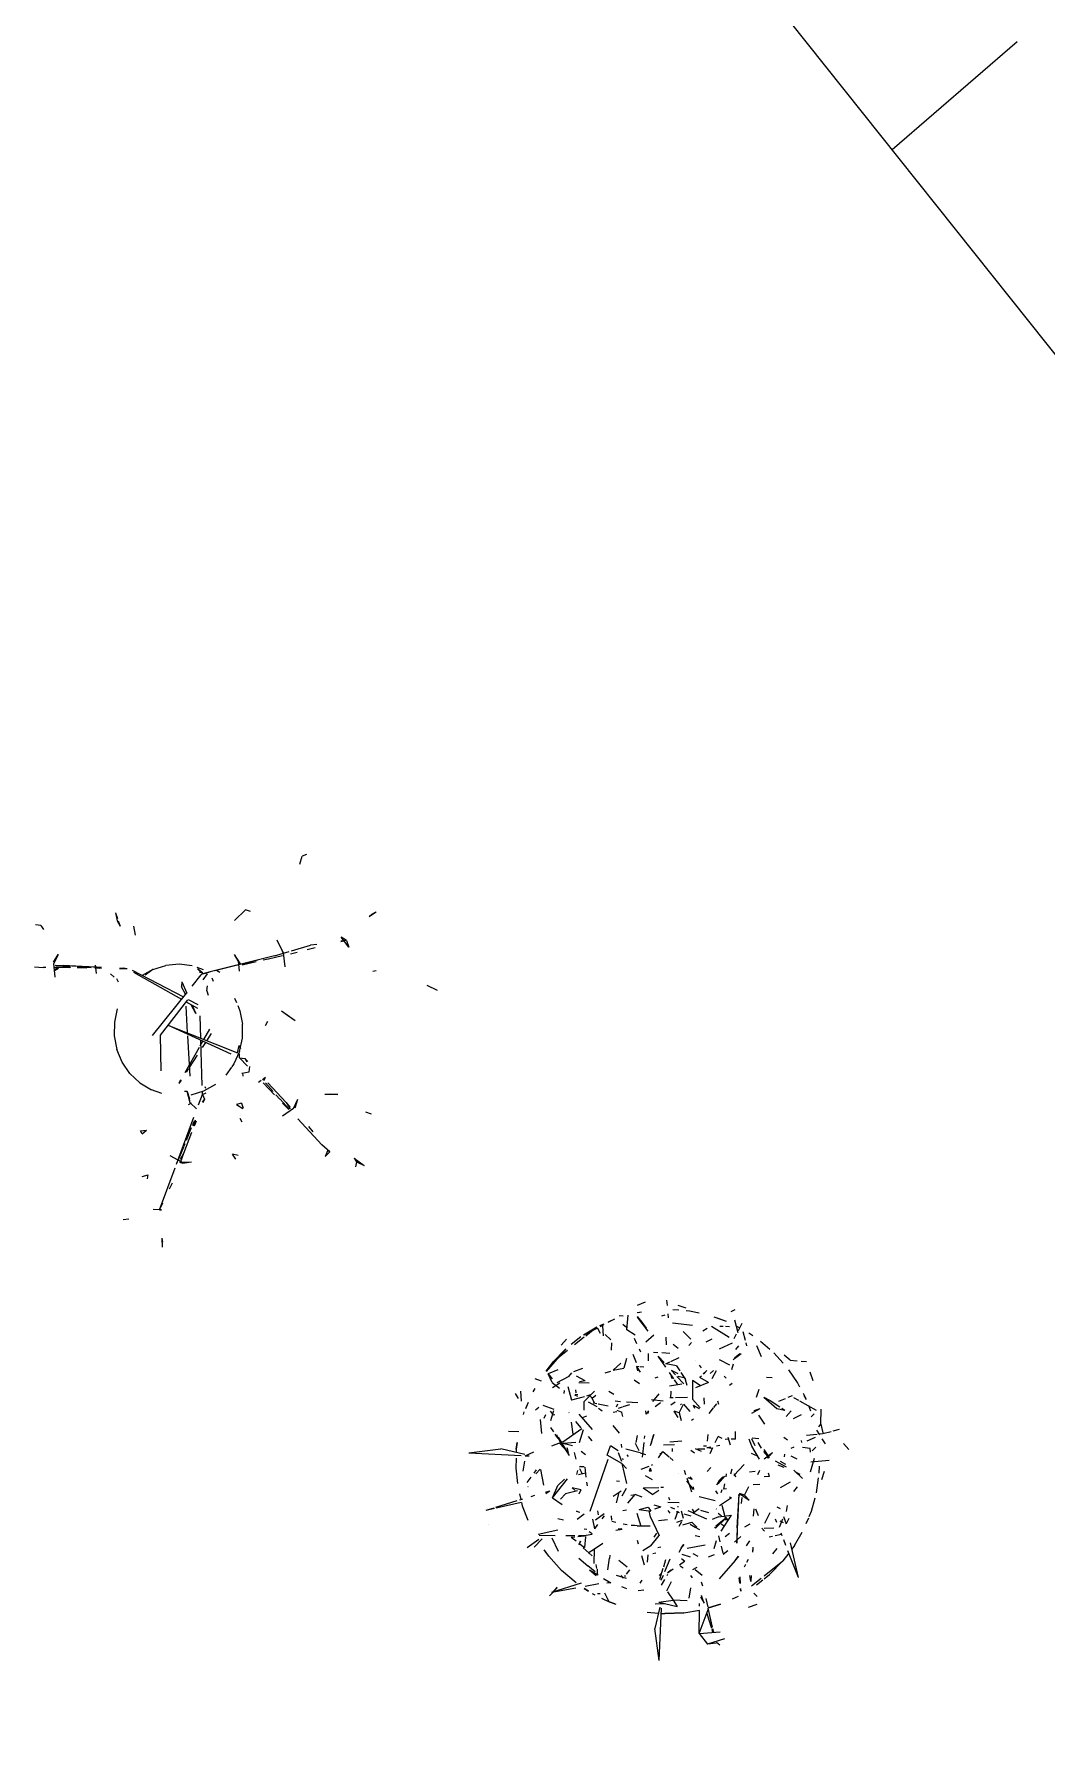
# Model space of a CAD drawing. Header units: millimetres. Extents: x 0 to 57242, y -59538 to 11130.
# Drawn here: x 19808 to 20261, y -7310 to -6543 of the extents above; entities that cross this region are included whole.
import ezdxf

# ---------------------------------------------------------------- set-up
doc = ezdxf.new("R2010")
doc.units = ezdxf.units.MM
doc.layers.add('G-IMPT', color=8, linetype='Continuous', lineweight=9)
doc.layers.add('I-FURN', color=30, linetype='Continuous', lineweight=9)

# ---------------------------------------------------------------- blocks, each defined once
blk = doc.blocks.new('Conjunto Mesa 01 - Conjunto Mesa 01-1067963-Level 0')
at = {"layer": 'G-IMPT'}
for p, q in [((1175.73, 73.74), (1178.69, 0)), ((1576.95, -369.04), (1578.55, -367.33)), ((1573.57, -372.66), (1570.11, -373.36)), ((1573.57, -372.66), (1575.74, -370.33)), ((1587.21, -370.39), (1583.36, -368.93)), ((1604.53, -379.76), (1599.34, -375.47)), ((1611.53, -374.79), (1610.29, -377.53)), ((1540.49, -377.96), (1540.11, -380.01)), ((1543.9, -380.87), (1549.29, -383.15)), ((1548.18, -381.34), (1546.68, -382.05)), ((1548.18, -381.34), (1546.68, -382.05)), ((1548.7, -382.47), (1547.19, -379.17)), ((1554.19, -382.81), (1550.59, -381.22)), ((1554.63, -379), (1552.6, -379.66)), ((1554.63, -379), (1552.6, -379.66)), ((1556.44, -383.81), (1555.23, -383.27)), ((1564.12, -376.73), (1558.75, -377.75)), ((1564.12, -376.73), (1558.75, -377.75)), ((1564.39, -381.67), (1559.25, -380.23)), ((1572.63, -375.9), (1566.42, -376.29)), ((1572.63, -375.9), (1566.42, -376.29)), ((1583.46, -376.29), (1576.59, -375.86)), ((1583.46, -376.29), (1576.59, -375.86)), ((1585.72, -376.72), (1583.46, -376.29)), ((1585.72, -376.72), (1583.46, -376.29)), ((1586.58, -381.81), (1586.02, -383.82)), ((1587.54, -381.84), (1589.83, -380.89)), ((1591.84, -377.89), (1588.9, -377.33)), ((1591.84, -377.89), (1589.81, -377.5)), ((1590.35, -380.67), (1598.22, -377.43)), ((1597.13, -379.61), (1594.78, -378.85)), ((1597.13, -379.61), (1594.78, -378.85)), ((1599.04, -379.22), (1599.18, -381.1)), ((1604.9, -381.2), (1604.53, -379.76)), ((1604.53, -379.76), (1607.97, -381.44)), ((1605.32, -382.86), (1607.88, -383.15)), ((1608.43, -381.66), (1607.67, -382.86)), ((1609.98, -378.22), (1608.43, -381.66)), ((1617.57, -377.2), (1621.16, -377.06)), ((1542.2, -384.16), (1537.29, -387.27)), ((1538.48, -386.52), (1537.29, -387.27)), ((1542.2, -384.16), (1539, -386.19)), ((1539.79, -390.77), (1548.48, -387.52)), ((1543.09, -386.77), (1542.21, -387.82)), ((1544.98, -384.52), (1543.81, -385.91)), ((1550.43, -386.25), (1549.4, -384)), ((1549.9, -394.27), (1551.41, -388.02)), ((1554.67, -388.72), (1554.3, -386.66)), ((1557.55, -392.41), (1557.25, -390.73)), ((1557.39, -388.5), (1557.33, -391.35)), ((1557.73, -388.08), (1557.55, -391.76)), ((1572.88, -385.72), (1574.59, -383.84)), ((1579.1, -392.19), (1586.75, -390.77)), ((1579.1, -392.19), (1582.1, -390.81)), ((1582.1, -390.81), (1587.04, -389.25)), ((1585.65, -385.18), (1584.8, -388.24)), ((1586.75, -390.77), (1589.61, -388.44)), ((1588.05, -388.93), (1589.61, -388.44)), ((1591.56, -386.32), (1592.11, -389.71)), ((1595.81, -384.01), (1594.95, -387.88)), ((1606.99, -383.91), (1604.43, -387.92)), ((1605.62, -391.48), (1604.83, -391)), ((1607.5, -385.45), (1606.55, -389.37)), ((1609.97, -390.26), (1607.59, -392.67)), ((1609.89, -383.38), (1612.51, -383.68)), ((1611.47, -391.15), (1609.97, -390.26)), ((1610.88, -384.87), (1610.87, -384.76)), ((1611.38, -390.17), (1611.17, -387.91)), ((1619.45, -386.95), (1614.95, -393.81)), ((1301.04, -394.81), (1301.49, -392.67)), ((1301.22, -396.36), (1301.04, -394.81)), ((1301.22, -396.36), (1301.49, -392.67)), ((1341.29, -395.39), (1345.86, -393.06)), ((1522.97, -396.61), (1526.19, -394.48)), ((1525.08, -397.72), (1523.31, -399.62)), ((1525.08, -397.72), (1523.31, -399.62)), ((1528.42, -394.17), (1527.31, -395.35)), ((1528.42, -394.17), (1527.31, -395.35)), ((1534.24, -397.07), (1527.84, -403.58)), ((1531.77, -391.4), (1528.42, -394.17)), ((1531.77, -391.4), (1528.42, -394.17)), ((1539.38, -392.96), (1539.09, -395.15)), ((1544.41, -394.25), (1543.7, -397.12)), ((1553.53, -397.33), (1558.3, -395.15)), ((1559.14, -393.66), (1560.58, -395.88)), ((1575.08, -391.75), (1577.21, -394.96)), ((1582.18, -396.78), (1581.18, -399.49)), ((1582.18, -396.78), (1581.44, -400.95)), ((1598.73, -396.28), (1600.64, -395.7)), ((1605.04, -395.53), (1604.68, -397.02)), ((1610.18, -397.74), (1607.39, -399.03)), ((1614.63, -391.71), (1618.37, -396.84)), ((1621.19, -393.95), (1618.78, -391.96)), ((1621.19, -393.95), (1618.78, -391.96)), ((1622.04, -391.75), (1624.17, -394.96)), ((1627.3, -400.39), (1622.66, -395.45)), ((1627.3, -400.39), (1622.66, -395.45)), ((1261.96, -401.07), (1261.38, -403.01)), ((1263.6, -406.08), (1261.38, -403.01)), ((1518.17, -399.2), (1520.15, -400.5)), ((1522.94, -404.02), (1522.28, -405.4)), ((1523.24, -402.53), (1524.78, -403.53)), ((1538.57, -401.49), (1533.73, -402.07)), ((1539.87, -402.18), (1540.18, -404)), ((1547.03, -405.88), (1547.16, -405.88)), ((1549.88, -405.85), (1551.43, -405.84)), ((1554.09, -406.8), (1554.03, -404.67)), ((1554.23, -406.85), (1554.03, -404.67)), ((1554.03, -404.67), (1554.26, -406.87)), ((1555.73, -402.34), (1556.03, -404.33)), ((1556.69, -401.6), (1558.32, -405.28)), ((1560.76, -400.16), (1562.05, -400.13)), ((1565.43, -400.77), (1565.42, -399.31)), ((1584.03, -399.01), (1588.77, -399.47)), ((1592.41, -405.53), (1590.32, -407.67)), ((1600.81, -409.28), (1600.96, -404.52)), ((1601.5, -407.9), (1601.02, -404.51)), ((1604.64, -405.9), (1609.76, -403.71)), ((1605.83, -401.48), (1604.97, -400.67)), ((1608.78, -403.25), (1606.22, -404.24)), ((1606.7, -406.02), (1609.27, -404.65)), ((1612.97, -402.01), (1618.38, -401.35)), ((1613.76, -402), (1616.12, -400.99)), ((1619.79, -405.52), (1620.48, -408.04)), ((1632.32, -407.3), (1628.68, -402.29)), ((1632.32, -407.3), (1628.68, -402.29)), ((1303.18, -411.03), (1300.7, -411.94)), ((1306.21, -412.05), (1300.7, -411.94)), ((1303.18, -411.03), (1301.92, -413.13)), ((1303.18, -411.03), (1302.1, -413.33)), ((1303.18, -411.03), (1306.21, -412.05)), ((1322.16, -409.14), (1321.4, -410.37)), ((1512.89, -407.3), (1511.85, -411.02)), ((1515.39, -411.23), (1514.45, -412.95)), ((1515.39, -411.23), (1514.66, -412.57)), ((1515.62, -414.02), (1518.94, -413.94)), ((1518.94, -413.94), (1522.26, -414.11)), ((1526.93, -418.02), (1526.74, -413.32)), ((1530.86, -409.68), (1533.62, -411.72)), ((1537.71, -412.83), (1535.24, -415.56)), ((1538.24, -408.63), (1535.54, -409.15)), ((1543.89, -413.93), (1540.24, -417.2)), ((1540.81, -414.8), (1541.75, -410.77)), ((1543.89, -413.93), (1546.56, -414.22)), ((1557.32, -411.15), (1553.43, -412.42)), ((1553.43, -412.42), (1560.09, -417.66)), ((1554.4, -408.15), (1554.49, -409.02)), ((1558.66, -407.48), (1554.49, -409.02)), ((1558.66, -407.48), (1556.84, -413.41)), ((1565.11, -414.81), (1562.77, -413.29)), ((1569.15, -409.93), (1567.78, -409.32)), ((1568.84, -412.44), (1568.4, -410.45)), ((1569.6, -415.83), (1568.9, -412.72)), ((1585.94, -413.76), (1583.35, -411.62)), ((1585.94, -413.76), (1584.77, -415.31)), ((1592.95, -410.07), (1589.72, -409.03)), ((1590.19, -407.97), (1593.49, -408.77)), ((1599.64, -410.99), (1592.95, -410.07)), ((1596.31, -407.14), (1593.44, -406.79)), ((1595.24, -412.14), (1597.85, -410.75)), ((1600.83, -406.86), (1597.55, -406.68)), ((1598.12, -407.36), (1601.92, -407.25)), ((1604.44, -415.78), (1603.56, -413.8)), ((1608.5, -412.28), (1607.02, -414.22)), ((1608.5, -412.28), (1607.11, -411.65)), ((1616.2, -406.53), (1615.39, -411.59)), ((1633.56, -409.56), (1632.32, -407.3)), ((1633.56, -409.56), (1632.32, -407.3)), ((1635.15, -412.46), (1633.81, -410.01)), ((1635.15, -412.46), (1634.45, -411.17)), ((1511.62, -418.82), (1510.41, -420.1)), ((1517.47, -421.26), (1512.68, -416.76)), ((1516.56, -420.82), (1514.53, -421.23)), ((1515.89, -414.22), (1523.84, -414.38)), ((1521.65, -419.99), (1517.47, -421.26)), ((1525.13, -421.7), (1522.64, -421.1)), ((1534.36, -422.31), (1531.71, -420.31)), ((1534.04, -416.9), (1532.75, -418.32)), ((1539.32, -417.4), (1535.34, -417.68)), ((1541.36, -418.09), (1535.34, -417.68)), ((1540.24, -417.2), (1540.72, -415.18)), ((1547.17, -415.64), (1544.14, -416.99)), ((1546.81, -416.88), (1544.14, -417.07)), ((1547.78, -418.53), (1544.24, -418.29)), ((1545.89, -418.85), (1547.04, -419.02)), ((1547.39, -414.31), (1551.17, -414.72)), ((1552.2, -416.5), (1547.76, -416.81)), ((1547.92, -416.29), (1550.04, -414.6)), ((1550.66, -418.73), (1548.17, -418.56)), ((1551.75, -417.26), (1549.09, -422.1)), ((1551.16, -414.74), (1553.48, -415.77)), ((1557.98, -418.98), (1554.78, -423.16)), ((1565.13, -417.38), (1560.09, -417.66)), ((1565.34, -417.83), (1562.51, -419.15)), ((1563.92, -419.41), (1562.51, -419.15)), ((1581.94, -418.21), (1580.17, -419.14)), ((1581.49, -421.81), (1580.17, -419.14)), ((1583.04, -422.22), (1583.71, -420.96)), ((1584.27, -415.97), (1583.18, -417.42)), ((1586.75, -417.18), (1583.36, -415.9)), ((1597.29, -417.81), (1598.22, -424.39)), ((1602.75, -415.83), (1601.41, -418.01)), ((1608.63, -417.89), (1606.77, -420.28)), ((1621.12, -418.18), (1622.61, -417.48)), ((1623.56, -414.22), (1625.35, -416.19)), ((1626.31, -418.5), (1629.72, -419.63)), ((1628.97, -422.91), (1626.91, -419.4)), ((1628.54, -420.19), (1627.03, -420.9)), ((1628.6, -417.15), (1629.72, -419.63)), ((1639.57, -422.71), (1637.05, -416.35)), ((1639.57, -422.71), (1637.05, -416.35)), ((1291.6, -433.07), (1294.92, -424.88)), ((1296.39, -422.42), (1294.92, -424.88)), ((1297.1, -424.08), (1295.57, -427.36)), ((1509, -427.81), (1508.5, -429.74)), ((1509, -427.81), (1508.5, -429.74)), ((1509.27, -428.15), (1508.94, -429.87)), ((1513.06, -431.12), (1509.36, -428.56)), ((1510.3, -422.71), (1509.53, -425.74)), ((1510.3, -422.71), (1509.53, -425.74)), ((1510.3, -422.71), (1509.68, -425.97)), ((1527.59, -425.99), (1531.46, -427.17)), ((1529.18, -422.68), (1527.72, -422.33)), ((1533.87, -427.32), (1533.02, -428.2)), ((1533.02, -428.2), (1534.78, -428.98)), ((1533.02, -428.2), (1535.97, -428.53)), ((1535.34, -425.79), (1534.17, -427.01)), ((1542.57, -423.69), (1542.24, -424.98)), ((1552.43, -428.49), (1548.78, -432.19)), ((1548.83, -427.95), (1549.67, -432.39)), ((1553.64, -425.01), (1551.3, -422.95)), ((1554.12, -424.03), (1553.21, -425.23)), ((1555.96, -426.83), (1556.1, -424.43)), ((1558.3, -423.14), (1558.75, -423.22)), ((1561.13, -426.16), (1559.07, -427.46)), ((1562.34, -427.79), (1559.07, -427.46)), ((1559.27, -422.21), (1563.61, -422.02)), ((1561.13, -426.16), (1559.27, -422.21)), ((1561.13, -426.16), (1564.24, -427.58)), ((1567.27, -422.84), (1567.15, -423.92)), ((1576.68, -422.11), (1578.72, -424.21)), ((1578.06, -430.47), (1580.5, -429.12)), ((1580.89, -427.33), (1578.87, -429.89)), ((1580.28, -425.88), (1579.42, -426.89)), ((1580.96, -426.13), (1582.66, -424.47)), ((1580.96, -426.13), (1581.83, -424.49)), ((1583.87, -426.64), (1582.59, -424.06)), ((1595.47, -423.41), (1596.79, -425.33)), ((1595.81, -430.97), (1595.64, -428.73)), ((1596.55, -427.57), (1595.67, -426.55)), ((1595.8, -427.95), (1596.63, -432.39)), ((1599.36, -424.26), (1597.76, -423.81)), ((1606.03, -427.46), (1611.08, -425.95)), ((1608.09, -426.16), (1606.03, -427.46)), ((1617.52, -437.85), (1606.15, -427.77)), ((1622.65, -442.27), (1606.15, -427.77)), ((1608.09, -426.16), (1606.24, -422.21)), ((1606.86, -427.27), (1606.44, -428.6)), ((1608.09, -426.16), (1611.08, -425.95)), ((1608.09, -427.83), (1610, -429.71)), ((1617.96, -428.86), (1615.54, -426.7)), ((1615.97, -426.16), (1618.88, -427.07)), ((1621.32, -422.3), (1623.5, -427.08)), ((1624.45, -429.26), (1626.22, -429.18)), ((1625, -428.54), (1627.69, -425.03)), ((1626.59, -422.47), (1625.07, -422)), ((1629.54, -429.15), (1630.16, -427.89)), ((1630.75, -426.69), (1632, -424.15)), ((1632.77, -424.39), (1631.54, -424.01)), ((1637.17, -425.75), (1634.63, -424.97)), ((1651.88, -430.32), (1637.46, -423.36)), ((1639.57, -422.71), (1640.06, -424.62)), ((1639.57, -422.71), (1640.06, -424.62)), ((1651.88, -430.32), (1639.57, -426.5)), ((1640.63, -426.83), (1641.69, -430.98)), ((1640.63, -426.83), (1641.69, -430.98)), ((1266.33, -436.52), (1264.43, -437.76)), ((1283.62, -435.17), (1289.91, -436.64)), ((1289.91, -436.64), (1287.5, -435.95)), ((1288.59, -440.46), (1291.15, -434.16)), ((1289.91, -436.64), (1295.34, -439.95)), ((1289.91, -436.64), (1293.09, -438.47)), ((1292.32, -434.26), (1293.62, -431.54)), ((1508.16, -431.11), (1507.3, -437.94)), ((1508.16, -431.11), (1507.3, -437.94)), ((1508.16, -431.11), (1507.3, -437.94)), ((1508.7, -431.11), (1507.4, -437.92)), ((1508.18, -431.11), (1508.18, -437.46)), ((1508.69, -431.11), (1511.23, -431.58)), ((1516.49, -429.62), (1513.07, -430.15)), ((1520.33, -432.37), (1517.83, -430.17)), ((1527.34, -429.46), (1529.97, -433.06)), ((1527.74, -437.37), (1527.42, -432.69)), ((1527.74, -437.37), (1529.97, -433.06)), ((1536.99, -432.72), (1539.74, -431.84)), ((1551.66, -437.65), (1552.58, -436.71)), ((1551.79, -436.25), (1552.32, -438.11)), ((1552.38, -429.8), (1552.24, -432.9)), ((1571, -436.66), (1567.98, -440.56)), ((1568.54, -437.44), (1571.68, -432.99)), ((1577.37, -432.54), (1579.32, -431.84)), ((1589.01, -430.23), (1589.44, -432.7)), ((1595.81, -430.97), (1596.74, -433.29)), ((1600.15, -435.22), (1598.47, -435)), ((1600.15, -431.73), (1598.64, -429.99)), ((1600.56, -433.59), (1599.87, -432.38)), ((1600.85, -430.78), (1600.15, -431.73)), ((1605.36, -431.54), (1604.62, -431.96)), ((1605.36, -431.54), (1604.83, -437.96)), ((1605.17, -436.91), (1611.63, -439.63)), ((1608.45, -441.36), (1611.42, -436.23)), ((1614.15, -444.47), (1611.42, -436.23)), ((1619.66, -432.41), (1619.26, -435.08)), ((1635.68, -429.74), (1636.4, -432.7)), ((1641.69, -441.82), (1641.69, -430.98)), ((1642.76, -439.45), (1641.69, -430.98)), ((1642.76, -439.45), (1641.69, -430.98)), ((1265.06, -444.59), (1264.43, -437.76)), ((1288.59, -440.46), (1276.25, -467.5)), ((1288.59, -440.46), (1277.14, -465.54)), ((1286.88, -445.56), (1287.88, -443.49)), ((1288.59, -440.46), (1287.05, -443.77)), ((1287.92, -443.4), (1290.73, -437.56)), ((1507.11, -439.45), (1507.11, -444.89)), ((1507.11, -439.45), (1507.11, -444.89)), ((1508.18, -438.38), (1508.18, -443.82)), ((1527.43, -438.66), (1526.54, -441.13)), ((1536.46, -443.92), (1534.1, -444.8)), ((1539.06, -445.27), (1540.77, -443.41)), ((1543.16, -444.52), (1542.5, -446.28)), ((1542.53, -441.49), (1546, -437.71)), ((1544.41, -441.22), (1543.31, -444.13)), ((1552.35, -438.08), (1551.05, -437.27)), ((1559.44, -444.56), (1560.34, -445.47)), ((1563.61, -444.04), (1561.51, -441.03)), ((1561.51, -441.03), (1564.52, -445.54)), ((1563.61, -444.04), (1564.52, -445.54)), ((1569.83, -444.14), (1570.55, -444.14)), ((1570.05, -442.61), (1573.65, -441.93)), ((1571.04, -445.86), (1570.05, -442.61)), ((1572.77, -439.24), (1571.69, -438.46)), ((1574.12, -441.84), (1576.06, -441.47)), ((1581.86, -443.22), (1581.82, -443.29)), ((1584.61, -440.97), (1582.68, -440.27)), ((1589.92, -442.9), (1586.25, -441.56)), ((1588.01, -440.2), (1586.31, -441.04)), ((1586.4, -440.2), (1588.01, -440.2)), ((1591.83, -442.42), (1587.01, -442.39)), ((1592.32, -443.77), (1589.98, -442.92)), ((1590.84, -441.84), (1591.83, -442.42)), ((1595.84, -442.39), (1601.75, -437.92)), ((1604.33, -443.65), (1601.27, -445.81)), ((1604.99, -439.95), (1605.15, -439.97)), ((1609.05, -440.12), (1607.1, -440.55)), ((1608.45, -441.36), (1607.56, -444.3)), ((1612.31, -438.94), (1610.77, -438.92)), ((1612.31, -438.94), (1610.77, -438.92)), ((1610.83, -439.12), (1610.84, -444.83)), ((1610.83, -439.12), (1611.48, -445.54)), ((1613.27, -441.97), (1611.73, -442.48)), ((1617.05, -444.46), (1617.18, -441.96)), ((1617.52, -437.85), (1622.65, -442.27)), ((1621.54, -439), (1621.69, -442.86)), ((1626.35, -439.58), (1625.51, -437.13)), ((1628.56, -437.67), (1629.69, -438.71)), ((1628.56, -437.67), (1630.29, -439.25)), ((1632.15, -444.11), (1631.46, -442.6)), ((1641.69, -449.03), (1641.69, -443.53)), ((1642.76, -442.67), (1642.76, -439.45)), ((1642.76, -442.67), (1642.76, -439.45)), ((1642.76, -447.04), (1642.76, -443.26)), ((1642.76, -447.04), (1642.76, -443.26)), ((1282.45, -453.89), (1285.38, -447.43)), ((1282.69, -454.28), (1285.5, -448.44)), ((1309.79, -453.28), (1316.93, -451.17)), ((1312.93, -452.5), (1316.93, -451.17)), ((1370.95, -450.54), (1368.62, -452.09)), ((1503.89, -445.08), (1504.58, -448.54)), ((1507.11, -447.98), (1508.18, -456.45)), ((1507.11, -447.98), (1508.18, -456.45)), ((1507.11, -447.98), (1508.18, -456.45)), ((1507.11, -447.98), (1509.61, -461.09)), ((1508.18, -447.83), (1508.18, -456.45)), ((1518.58, -447.58), (1517.39, -451.68)), ((1523.63, -450.09), (1519.65, -451.82)), ((1523.63, -450.09), (1522.42, -452.33)), ((1525.62, -449.44), (1522.65, -452.81)), ((1530.18, -452.13), (1529.43, -453.9)), ((1530.62, -456.47), (1529.94, -449.76)), ((1530.78, -452.63), (1530.8, -452.35)), ((1530.8, -452.35), (1533.9, -453.14)), ((1531.75, -452.55), (1531.67, -450.44)), ((1535.43, -451.93), (1538.76, -449.01)), ((1540.86, -445.29), (1541.52, -446.55)), ((1543.41, -447.61), (1542.59, -449.15)), ((1542.72, -447.24), (1544.89, -445.95)), ((1544.86, -446.15), (1546.5, -446.96)), ((1557.31, -447.06), (1559.39, -449.56)), ((1564.23, -450.95), (1558.87, -454.94)), ((1563.15, -450.69), (1559.64, -449.86)), ((1561.63, -446.75), (1566.3, -451.45)), ((1564.23, -450.95), (1566.24, -449.46)), ((1571.36, -451.72), (1570.28, -455.29)), ((1571.76, -449.92), (1571.74, -450.48)), ((1572.27, -451.71), (1573.62, -452.14)), ((1572.27, -451.71), (1573.18, -452.83)), ((1573.62, -452.14), (1573.18, -452.83)), ((1582, -453.26), (1582.68, -452.35)), ((1592.59, -451.23), (1589.23, -455.07)), ((1597.68, -450.33), (1600.08, -448.96)), ((1597.71, -452.55), (1600.32, -450.68)), ((1598.39, -448.48), (1600.1, -448.67)), ((1600.27, -445.89), (1600.06, -449.24)), ((1605.94, -446.04), (1600.06, -449.24)), ((1601.3, -455.99), (1602.76, -452.14)), ((1602.76, -452.14), (1605.96, -451.83)), ((1603.08, -453.35), (1605.47, -452.36)), ((1605.53, -452.34), (1607.54, -451.51)), ((1610.84, -445.5), (1611.48, -445.54)), ((1615.07, -446.61), (1617.49, -447.72)), ((1618.3, -451.65), (1616.11, -448.65)), ((1619.32, -448.56), (1622.34, -449.94)), ((1622.78, -450.15), (1622.66, -447.44)), ((1628.35, -447.66), (1627.72, -445.32)), ((1628.35, -447.66), (1627.93, -445.35)), ((1628.35, -447.66), (1630.21, -458.39)), ((1633.08, -446.15), (1632.5, -444.89)), ((1637.88, -452.19), (1635.44, -450.47)), ((1637.48, -452.37), (1635.45, -451.14)), ((1639.96, -448.06), (1637.6, -446.66)), ((1637.95, -446.23), (1639.96, -448.06)), ((1644.91, -450.12), (1647, -449.93)), ((1648.26, -455.99), (1649.72, -452.14)), ((1281.86, -454.55), (1276.95, -454.14)), ((1280.23, -454.55), (1276.95, -454.14)), ((1280.23, -454.55), (1284.1, -457.05)), ((1309.79, -453.28), (1312.93, -452.5)), ((1350.95, -461.34), (1354.73, -456.91)), ((1350.95, -461.34), (1352.47, -459.46)), ((1354.73, -456.91), (1352.47, -459.46)), ((1508.18, -456.45), (1509.37, -461.09)), ((1508.18, -456.45), (1509.37, -461.09)), ((1512.22, -456.66), (1510.98, -461.08)), ((1517.71, -454.58), (1516.51, -460.66)), ((1517.44, -459.69), (1517.05, -463.56)), ((1517.71, -454.58), (1517.15, -452.52)), ((1520.86, -457.84), (1526.74, -460.28)), ((1524.14, -455.93), (1525.3, -456.64)), ((1525.58, -457.4), (1526.49, -456.52)), ((1525.69, -457.73), (1526.9, -457.04)), ((1528.08, -457.11), (1526.74, -460.28)), ((1529.05, -454.82), (1528.12, -457.03)), ((1530.62, -456.47), (1533.62, -458.68)), ((1536.18, -453.18), (1532.08, -454.96)), ((1533.69, -453.45), (1534.89, -452.4)), ((1535.75, -461.53), (1536.41, -459.21)), ((1537, -452.98), (1538.83, -452.52)), ((1547.03, -452.84), (1551.43, -452.8)), ((1557.33, -458.11), (1553.43, -459.38)), ((1555.79, -463.15), (1553.43, -459.38)), ((1555.83, -455.12), (1557.12, -455.9)), ((1557.92, -458.57), (1561.91, -459.83)), ((1562.2, -456.06), (1561.36, -456.01)), ((1561.87, -458.8), (1561.38, -458.62)), ((1573.47, -455.46), (1576.77, -454.14)), ((1577.26, -459.68), (1582.29, -458.09)), ((1577.43, -459.45), (1581.5, -453.95)), ((1582.51, -454.88), (1582.29, -458.09)), ((1586.16, -460.53), (1588.8, -458.77)), ((1589.07, -453.68), (1587.81, -453.38)), ((1587.89, -461.44), (1588.8, -458.77)), ((1591.6, -455.36), (1593.36, -454.5)), ((1593.66, -457.21), (1592.07, -457.19)), ((1595.24, -459.93), (1593.1, -463.44)), ((1593.35, -452.83), (1593.49, -452.58)), ((1593.35, -452.83), (1593.61, -452.68)), ((1594.78, -454.64), (1595.91, -453.84)), ((1597.18, -457.19), (1595.06, -453.67)), ((1595.91, -452.65), (1599.04, -454.02)), ((1598.66, -457.35), (1599.48, -454.85)), ((1599.8, -455.63), (1600.73, -457.88)), ((1608.43, -454.65), (1610.02, -453.27)), ((1614.53, -453.87), (1610.78, -461.04)), ((1614.07, -460.53), (1616.37, -459.41)), ((1620.43, -453.42), (1619.61, -456.15)), ((1640.61, -454.26), (1639.57, -453.63)), ((1640.61, -454.11), (1639.65, -453.44)), ((1640.99, -459.19), (1641.69, -456.45)), ((1640.99, -459.19), (1641.69, -456.45)), ((1276.25, -467.5), (1274.88, -470.52)), ((1279.18, -464.28), (1277.53, -464.87)), ((1279.18, -464.28), (1277.53, -464.87)), ((1292.22, -466.15), (1294.25, -466.72)), ((1295.71, -467.13), (1298.15, -467.82)), ((1310.44, -463), (1309.6, -460.98)), ((1381.57, -468.89), (1386.82, -467.5)), ((1383.45, -469.13), (1386.82, -467.5)), ((1511.58, -465.5), (1509.04, -466.98)), ((1515.05, -462.16), (1510.98, -461.08)), ((1510.98, -461.08), (1513.84, -461.14)), ((1515.06, -462.14), (1519.14, -461.18)), ((1521.21, -460.1), (1522.19, -461.01)), ((1530.47, -464.58), (1530.18, -464.66)), ((1533.63, -461.62), (1542.63, -461.22)), ((1539, -469.19), (1534.3, -466.37)), ((1539, -464.54), (1535.34, -464.64)), ((1538.82, -474.85), (1539.47, -464.53)), ((1543.74, -469.23), (1540.29, -464.23)), ((1546.58, -464.33), (1544.17, -464.4)), ((1562.77, -460.25), (1555.79, -463.15)), ((1557.49, -464.08), (1570.7, -484.89)), ((1562.77, -460.25), (1565.86, -460.06)), ((1562.77, -460.25), (1571.08, -464.15)), ((1568.49, -466.11), (1567.51, -467.16)), ((1574.18, -469.13), (1572.73, -465.53)), ((1576.36, -465.94), (1577.34, -464.29)), ((1580.26, -462.64), (1577.34, -464.29)), ((1578.38, -469.23), (1577.34, -464.29)), ((1583.67, -467.05), (1585.45, -463.23)), ((1583.67, -467.05), (1587.57, -463.46)), ((1585.45, -463.23), (1587.57, -463.46)), ((1589.4, -465.12), (1587.01, -463.98)), ((1588.88, -472.25), (1592.52, -467.69)), ((1598.57, -467.21), (1589.4, -465.12)), ((1596.85, -467.56), (1597.53, -469.63)), ((1598.31, -467.27), (1598.57, -467.21)), ((1599.62, -473.06), (1598.31, -467.27)), ((1609.7, -464.92), (1608.28, -461.52)), ((1608.81, -462.78), (1608.41, -461.14)), ((1608.96, -463.16), (1608.47, -460.98)), ((1614.73, -462.28), (1611.5, -464.5)), ((1614.61, -465.59), (1612.76, -466.01)), ((1614.28, -468.35), (1614.5, -465.53)), ((1620.14, -463.02), (1619.68, -465.15)), ((1624.28, -463.39), (1620.5, -464.25)), ((1621.04, -467.46), (1622.38, -467.51)), ((1626.31, -465.47), (1628.05, -466.04)), ((1639.49, -464.91), (1637.42, -470.14)), ((1637.42, -470.14), (1639.49, -464.91)), ((1269.16, -471.97), (1264.92, -476.13)), ((1271.01, -470.78), (1273.54, -469.19)), ((1274.66, -470.44), (1271.75, -471)), ((1274.88, -470.52), (1271.75, -471)), ((1274.66, -470.44), (1273.37, -471.27)), ((1274.88, -470.52), (1274.66, -470.44)), ((1274.86, -471.39), (1274.66, -470.44)), ((1276.28, -477.7), (1274.86, -471.39)), ((1274.88, -470.52), (1276.11, -467.96)), ((1276.15, -469.04), (1276.94, -472.2)), ((1280.52, -468.99), (1279.07, -468.49)), ((1281.97, -473.86), (1280.39, -472.31)), ((1281.97, -473.86), (1283.78, -474.61)), ((1298.15, -467.82), (1303.62, -470.66)), ((1308.4, -474.55), (1303.62, -470.66)), ((1312.28, -479.33), (1308.4, -474.55)), ((1347.44, -475.56), (1345.15, -472.22)), ((1347.26, -476.27), (1345.15, -472.22)), ((1381.57, -468.89), (1383.45, -469.13)), ((1383.45, -469.13), (1384.88, -470.9)), ((1512.35, -469.89), (1512.97, -471.45)), ((1512.35, -469.89), (1512.97, -471.45)), ((1520, -475.48), (1519.94, -473.65)), ((1525.15, -468.93), (1520.56, -471.64)), ((1524.49, -473.49), (1525.37, -474.99)), ((1524.51, -470.74), (1526.83, -470.78)), ((1528.04, -473.11), (1525.33, -469.27)), ((1527.19, -470.16), (1526.52, -471.31)), ((1530.37, -475.24), (1532.71, -475.43)), ((1534.56, -475.05), (1536.05, -475.63)), ((1535.87, -475.24), (1536.86, -475.72)), ((1535.87, -475.24), (1545.37, -476.52)), ((1538.82, -474.85), (1537.21, -480.07)), ((1542.96, -472.61), (1538.44, -476.08)), ((1539.28, -475.15), (1542.61, -470.41)), ((1541.95, -475.1), (1544.05, -476.08)), ((1545.67, -473.87), (1548.52, -475.2)), ((1547.18, -471.09), (1549.55, -470.54)), ((1552.43, -475.45), (1553.37, -474.38)), ((1553.7, -474.27), (1557.65, -476.67)), ((1572.29, -468.26), (1571.98, -472.48)), ((1575.01, -473.11), (1572.29, -469.27)), ((1579.55, -473.06), (1580.35, -471.59)), ((1590.31, -471.06), (1584.5, -468.88)), ((1587.98, -473.23), (1587.09, -474.23)), ((1588.88, -472.25), (1588.07, -473.14)), ((1599.62, -473.06), (1599.16, -477.23)), ((1602.93, -469.92), (1602.34, -471.13)), ((1603.72, -473.34), (1603, -474.63)), ((1608.7, -471.77), (1610.68, -474.67)), ((1609.64, -470.05), (1612.6, -475.52)), ((1611, -475.14), (1613.9, -479.39)), ((1613.79, -474.73), (1613.63, -472.83)), ((1613.79, -474.73), (1614.03, -471.63)), ((1614.62, -475.53), (1614.41, -475)), ((1616.52, -468.05), (1615.02, -468.5)), ((1628.64, -474.22), (1625.5, -470.69)), ((1633.77, -470.13), (1631.15, -469.1)), ((1634.69, -470.27), (1631.46, -469.8)), ((1632.32, -480.13), (1635.7, -473.98)), ((1632.32, -480.13), (1635.7, -473.98)), ((1634.35, -472.9), (1633.4, -472.14)), ((1637.1, -470.16), (1633.48, -468.41)), ((1643.78, -480.47), (1635.81, -474.07)), ((1645.33, -474.12), (1637.51, -470.35)), ((1643.78, -480.47), (1637.88, -470.73)), ((1645.49, -474.76), (1638.7, -472.08)), ((1643.78, -480.47), (1649.06, -472.76)), ((1647.43, -475.14), (1645.96, -474.42)), ((1647.22, -475.44), (1645.99, -474.96)), ((1652.77, -473.17), (1649.86, -480.67)), ((1242.57, -483.34), (1239.08, -481.47)), ((1259.45, -486.79), (1261.61, -481.16)), ((1264.92, -476.13), (1261.61, -481.16)), ((1271.8, -480.11), (1277.29, -481.55)), ((1271.8, -480.11), (1273.54, -481.57)), ((1277.46, -482.3), (1273.54, -481.57)), ((1282.49, -505.25), (1277.12, -481.43)), ((1284.41, -480.84), (1279.92, -482.81)), ((1285.61, -481.98), (1279.93, -484.29)), ((1283.01, -483.04), (1286.8, -484.04)), ((1283.09, -497.02), (1312.2, -480.47)), ((1310.9, -482.95), (1283.13, -497.18)), ((1312.2, -480.47), (1310.02, -477.76)), ((1310.02, -477.76), (1311.49, -478.16)), ((1312.28, -479.33), (1315.09, -484.78)), ((1314.52, -481.09), (1313.12, -479.97)), ((1314.52, -481.09), (1316.2, -479.35)), ((1314.52, -481.09), (1319.73, -480.63)), ((1316.2, -479.35), (1318.07, -479.2)), ((1316.2, -479.35), (1317.93, -479.69)), ((1322.09, -481.72), (1320.4, -479.85)), ((1322.09, -481.72), (1320.4, -479.85)), ((1320.56, -484.56), (1322.09, -481.72)), ((1320.56, -484.56), (1322.09, -481.72)), ((1328.47, -479.87), (1328.37, -481.28)), ((1328.63, -477.58), (1328.52, -479.18)), ((1329.11, -478.9), (1328.63, -477.58)), ((1329.86, -479.73), (1337.17, -479.09)), ((1335.6, -478.75), (1330.5, -479.05)), ((1331.11, -478.16), (1343.17, -477.19)), ((1340.21, -478.47), (1337.52, -478.63)), ((1346.3, -478.11), (1340.3, -478.47)), ((1342.33, -478.63), (1346.28, -478.28)), ((1343.17, -477.19), (1345.76, -476.98)), ((1343.17, -477.19), (1346.43, -477.49)), ((1347.26, -476.27), (1346.84, -482.35)), ((1352.09, -477.76), (1367.83, -476.46)), ((1360.9, -475.96), (1357.8, -476.02)), ((1372.47, -475.72), (1367.83, -476.46)), ((1371.35, -475.85), (1372.47, -475.72)), ((1371.35, -475.85), (1372.92, -478.58)), ((1372.47, -475.72), (1372.92, -478.58)), ((1508.69, -478.08), (1511.23, -478.54)), ((1513.06, -478.08), (1509.36, -475.52)), ((1515.34, -476.1), (1516.61, -478.41)), ((1515.34, -476.1), (1516.82, -478.8)), ((1518.28, -481.12), (1517.56, -480.13)), ((1518.28, -481.12), (1517.56, -480.13)), ((1524.7, -476.68), (1529.97, -480.02)), ((1533.86, -475.53), (1536.16, -475.72)), ((1536.86, -475.72), (1538.44, -475.88)), ((1544.05, -476.08), (1538.34, -476.38)), ((1538.5, -475.88), (1545.34, -476.55)), ((1552.43, -475.45), (1552.22, -476.31)), ((1552.74, -476.43), (1555.32, -477.04)), ((1554.13, -479.03), (1552.99, -477.57)), ((1554.6, -478.53), (1556, -475.67)), ((1559.55, -482.78), (1557.46, -484.37)), ((1559.48, -477.78), (1560.91, -478.65)), ((1560.67, -481.93), (1559.68, -482.68)), ((1560.67, -481.93), (1561.5, -483.88)), ((1572.53, -481.99), (1574.18, -482.93)), ((1575.2, -485.14), (1575.38, -480.39)), ((1576.69, -482.51), (1576.28, -480.98)), ((1579.83, -479.53), (1578.25, -478.53)), ((1580.3, -479.83), (1581.69, -478.69)), ((1584.2, -476.62), (1585.71, -475.38)), ((1585.95, -478.48), (1584.57, -481.03)), ((1585.7, -478.5), (1584.84, -479.86)), ((1595.72, -476.88), (1594.19, -476.23)), ((1604.68, -480.68), (1600.66, -478.98)), ((1604.48, -478.84), (1602.1, -476.5)), ((1612.27, -477.35), (1612.35, -478.38)), ((1613.42, -477.04), (1614.59, -479.2)), ((1616.46, -480.27), (1615.36, -477.45)), ((1619.96, -479.99), (1617.96, -475.81)), ((1620.42, -480.03), (1624.94, -480.37)), ((1621.54, -485.97), (1624.94, -480.37)), ((1621.54, -485.97), (1628.27, -480.8)), ((1629.06, -475.59), (1624.94, -480.37)), ((1624.94, -480.37), (1628.27, -480.8)), ((1632.32, -480.13), (1627.3, -487.03)), ((1627.3, -487.03), (1632.32, -480.13)), ((1643.78, -480.47), (1649.86, -480.67)), ((1651.88, -477.28), (1649.86, -480.67)), ((1653.64, -476.63), (1651.7, -477)), ((1229.24, -484.12), (1232.52, -485.82)), ((1229.24, -484.12), (1231.85, -485.03)), ((1232.52, -485.82), (1235.17, -486.18)), ((1232.8, -485.36), (1235.17, -486.18)), ((1277.78, -483.76), (1254.16, -494.17)), ((1278.06, -485.06), (1255.29, -494.34)), ((1259.45, -486.79), (1258.61, -492.22)), ((1259.45, -486.79), (1259.24, -491.1)), ((1279.65, -483.15), (1284.47, -502.6)), ((1291.36, -492.32), (1281.56, -485.39)), ((1286.8, -484.04), (1282.52, -483.24)), ((1296.84, -489.2), (1288.84, -483.25)), ((1298.19, -488.44), (1296.23, -483.52)), ((1313.83, -501.85), (1297.6, -489.76)), ((1299.43, -487.73), (1298.2, -484.06)), ((1299.42, -491.54), (1298.52, -489.29)), ((1300.58, -491.18), (1299.74, -488.67)), ((1315.09, -484.78), (1315.49, -486.24)), ((1315.57, -486.54), (1316.71, -490.67)), ((1320.55, -484.15), (1321.77, -485.08)), ((1523.02, -487.56), (1520.06, -491.04)), ((1533.21, -491.91), (1534.38, -490.57)), ((1533.26, -491.94), (1534.23, -487.77)), ((1542.43, -493.23), (1542.11, -490.41)), ((1542.25, -490.37), (1548.68, -493.71)), ((1552.76, -488.81), (1552.33, -484.67)), ((1555.5, -494.12), (1552.76, -488.81)), ((1555.5, -494.12), (1553.1, -483.54)), ((1557.46, -484.37), (1559.19, -484.16)), ((1559.97, -483.4), (1557.7, -488.45)), ((1558.24, -491.64), (1557.7, -488.45)), ((1566.95, -489.43), (1568.1, -488.59)), ((1568.15, -488.8), (1566.95, -489.43)), ((1569.98, -487.56), (1569.98, -491.49)), ((1578.12, -487.87), (1574.2, -485.83)), ((1578.12, -487.87), (1576.66, -487.18)), ((1578.12, -487.87), (1577.53, -485.63)), ((1579.13, -490.27), (1577.57, -490.7)), ((1579.4, -490.49), (1578.08, -492.91)), ((1585.59, -489.19), (1585.24, -493.72)), ((1592.71, -491.01), (1591.64, -489.82)), ((1595.8, -488.18), (1600.45, -487.24)), ((1604.33, -490.61), (1600.49, -493.32)), ((1602.78, -489.45), (1602.18, -487.14)), ((1602.78, -490.41), (1603.12, -490.72)), ((1603.12, -490.72), (1602.97, -490.17)), ((1609.2, -485.73), (1609.69, -487.33)), ((1613.23, -487.8), (1611.87, -489.98)), ((1624.14, -483.97), (1621.29, -487.74)), ((1621.87, -492.82), (1625.36, -489.1)), ((1621.87, -492.82), (1625.36, -489.1)), ((1623.63, -486.91), (1629.78, -494.67)), ((1642.09, -502.12), (1624.47, -486.62)), ((1626.23, -488.17), (1627.3, -487.03)), ((1626.23, -488.17), (1627.3, -487.03)), ((1249.65, -498.12), (1250.88, -496.71)), ((1252.07, -495.65), (1249.82, -498.18)), ((1252.07, -495.65), (1250.19, -498.32)), ((1252.07, -495.65), (1250.43, -497.64)), ((1252.07, -495.65), (1250.51, -497.48)), ((1252.07, -495.65), (1250.88, -496.71)), ((1307.14, -503.47), (1292.44, -493.08)), ((1304.46, -504.23), (1299.63, -492.07)), ((1303.93, -501.2), (1301.89, -495.09)), ((1316.14, -502.72), (1317.06, -496.74)), ((1330.88, -493.06), (1330.01, -495.17)), ((1330.01, -495.17), (1333.2, -494.04)), ((1330.88, -493.06), (1333.13, -493.79)), ((1337.76, -498.08), (1335.88, -497.75)), ((1516.54, -510.86), (1532.03, -493.24)), ((1532.61, -491.73), (1523.98, -498.55)), ((1526.36, -491.06), (1528.42, -493.25)), ((1528.42, -493.25), (1526.36, -491.06)), ((1528.42, -493.25), (1529.52, -494.17)), ((1528.42, -493.25), (1529.52, -494.17)), ((1531.46, -495.77), (1534.99, -498.7)), ((1531.46, -495.77), (1534.99, -498.7)), ((1534.82, -493.68), (1537.85, -497.05)), ((1541.76, -493.68), (1541.27, -491.86)), ((1541.76, -493.68), (1541.27, -491.86)), ((1543.09, -498.67), (1542.34, -495.87)), ((1543.09, -498.67), (1542.34, -495.87)), ((1551.56, -494.93), (1552.27, -493.13)), ((1552.18, -495.28), (1552.27, -493.13)), ((1555.5, -494.12), (1560.45, -492.58)), ((1564.23, -497.91), (1566.24, -496.42)), ((1572.41, -499.89), (1574.89, -496.84)), ((1574.45, -498.5), (1575.36, -497.1)), ((1574.45, -498.5), (1577.19, -497.82)), ((1575.11, -491.66), (1576.02, -490.81)), ((1575.94, -495.55), (1578.08, -492.91)), ((1576.09, -495.97), (1577.7, -493.49)), ((1579.38, -497.79), (1578.34, -496.26)), ((1579.38, -497.79), (1578.38, -496.2)), ((1581.82, -496.59), (1578.43, -493.25)), ((1578.74, -497.44), (1581.77, -496.68)), ((1581.53, -497.2), (1586.83, -496.44)), ((1585.24, -493.72), (1584.82, -497.05)), ((1590.02, -497.84), (1585.24, -493.72)), ((1592.59, -498.19), (1591.01, -497.38)), ((1596.12, -494.82), (1592.49, -490.91)), ((1595.09, -499.79), (1593.03, -498.27)), ((1597.87, -498.69), (1601.5, -497.37)), ((1601.5, -497.37), (1600.44, -498.86)), ((1603.35, -491.66), (1601.74, -491.71)), ((1605.77, -494.68), (1607.78, -493.43)), ((1642.09, -502.12), (1629.78, -494.67)), ((1244.5, -504.18), (1233.06, -517.07)), ((1241.98, -506.88), (1242.99, -505.72)), ((1245.17, -507.63), (1242.05, -505.63)), ((1244.33, -505.07), (1242.82, -506.8)), ((1244.83, -504.43), (1242.85, -506.83)), ((1249.26, -502.85), (1251.36, -502.41)), ((1249.26, -502.85), (1251.36, -502.41)), ((1254.35, -502.35), (1252.68, -502.08)), ((1284.47, -502.6), (1297.16, -512.3)), ((1304.75, -503.66), (1304.11, -501.75)), ((1313.97, -508.35), (1316.14, -502.72)), ((1314.89, -501.19), (1315.63, -501.52)), ((1316.99, -504.2), (1316.04, -503.49)), ((1316.99, -504.2), (1317.37, -502.51)), ((1319.57, -508.49), (1316.99, -504.2)), ((1316.99, -504.2), (1319.2, -504.91)), ((1319.2, -504.91), (1320.11, -506.46)), ((1319.2, -504.91), (1319.64, -506.55)), ((1516.54, -510.86), (1523.98, -498.55)), ((1534.99, -498.7), (1540.82, -502.39)), ((1534.99, -498.7), (1540.82, -502.39)), ((1544.89, -499.57), (1544.82, -499.59)), ((1544.91, -504.54), (1547.3, -505.67)), ((1544.91, -504.54), (1547.3, -505.67)), ((1547.15, -506.07), (1547.65, -504.8)), ((1549.09, -501.17), (1549.71, -499.6)), ((1564.29, -509.21), (1568.14, -501.18)), ((1564.85, -509.2), (1569.39, -503.61)), ((1576.01, -506.9), (1569.6, -505.44)), ((1583.96, -501.73), (1589.07, -500.64)), ((1593.35, -499.79), (1589.07, -500.64)), ((1590.92, -501.21), (1595.09, -499.7)), ((1590.92, -501.21), (1594.77, -500.46)), ((1593.74, -499.09), (1595.1, -499.89)), ((1595.44, -507.23), (1598.36, -501.72)), ((1601.44, -504.98), (1602.2, -504)), ((1607.68, -503.27), (1603.49, -502.34)), ((1604.25, -504.88), (1607.68, -503.27)), ((1604.25, -504.88), (1607.68, -503.27)), ((1607.68, -503.27), (1610.34, -501.58)), ((1609.97, -501.81), (1607.68, -503.27)), ((1233.06, -517.07), (1240.75, -508.28)), ((1241.77, -507.99), (1237.66, -512.68)), ((1240.57, -509.59), (1237.83, -512.92)), ((1263.3, -510.18), (1267.18, -514.95)), ((1306.45, -509.24), (1305.82, -507.65)), ((1306.69, -509.45), (1306.08, -507.62)), ((1311.7, -508.83), (1310.91, -509.75)), ((1316.54, -510.87), (1311.7, -508.83)), ((1311.7, -508.83), (1314.92, -510.04)), ((1316.54, -510.87), (1314.92, -510.04)), ((1316.54, -510.87), (1320.35, -510.42)), ((1316.54, -510.87), (1320.35, -510.42)), ((1316.89, -510.68), (1316.6, -512.13)), ((1334.15, -532.81), (1322.62, -513.58)), ((1348.26, -508.8), (1346.24, -510.36)), ((1348.91, -510.68), (1346.24, -510.36)), ((1543.01, -516.51), (1546.7, -507.19)), ((1543.36, -516.54), (1548.3, -506.29)), ((1548.58, -506.27), (1549.92, -506.9)), ((1548.58, -506.27), (1549.92, -506.9)), ((1549.92, -506.9), (1556.48, -509.03)), ((1549.92, -506.9), (1556.48, -509.03)), ((1566.29, -510.49), (1565.96, -516.83)), ((1567.64, -514.21), (1566.91, -509.16)), ((1574.94, -511.67), (1571.35, -511.45)), ((1574.94, -511.67), (1571.62, -511.47)), ((1583.46, -511.14), (1574.94, -511.67)), ((1583.46, -511.14), (1574.94, -511.67)), ((1591.84, -509.54), (1583.46, -511.14)), ((1591.84, -509.54), (1583.46, -511.14)), ((1588.33, -520.66), (1593.3, -507.65)), ((1588.33, -520.66), (1593.45, -511)), ((1598.11, -507.5), (1596.02, -508.18)), ((1596.02, -508.18), (1598.11, -507.5)), ((1599.96, -506.9), (1601.19, -506.32)), ((1599.96, -506.9), (1601.19, -506.32)), ((1212.98, -513.73), (1211.22, -515.49)), ((1212.98, -513.73), (1215.1, -513.91)), ((1229.21, -519.53), (1227.89, -515.7)), ((1227.89, -515.7), (1229.89, -519.8)), ((1235.02, -523.09), (1229.89, -519.8)), ((1230.71, -519.76), (1233.06, -517.07)), ((1235.8, -515.37), (1231.31, -520.82)), ((1235.43, -515.1), (1231.36, -519.86)), ((1232.32, -521.43), (1232.16, -519.78)), ((1232.8, -519.57), (1232.59, -521.6)), ((1233.06, -517.07), (1235.81, -514.78)), ((1267.18, -514.95), (1271.96, -518.85)), ((1271.96, -518.85), (1277.44, -521.69)), ((1295.53, -522.92), (1301.24, -520.83)), ((1305.43, -518.19), (1301.24, -520.83)), ((1323.9, -513.96), (1325.02, -515.85)), ((1324.82, -515.96), (1323.96, -514.43)), ((1325.4, -516.32), (1324.15, -514.02)), ((1324.51, -513.89), (1325.73, -515.96)), ((1328.56, -522.6), (1325.54, -517.23)), ((1327.31, -518.64), (1332.41, -527.27)), ((1541.37, -520.66), (1542.72, -517.24)), ((1541.37, -520.66), (1542.98, -517.31)), ((1588.69, -520.89), (1588.02, -517.28)), ((1588.32, -517.54), (1588.98, -522.42)), ((1225.67, -527.46), (1228.21, -524.57)), ((1228.96, -523.67), (1228.21, -524.57)), ((1283.36, -523.36), (1277.44, -521.69)), ((1289.48, -523.77), (1283.36, -523.36)), ((1295.53, -522.92), (1289.48, -523.77)), ((1330.06, -525.26), (1329.34, -523.97)), ((1333.37, -531.13), (1330.1, -525.33)), ((1332.41, -527.27), (1334.45, -530.72)), ((1332.41, -527.27), (1333.53, -530.2)), ((1334.93, -530.41), (1337.54, -526.89)), ((1335.62, -530.27), (1337.54, -526.89)), ((1547.1, -523.73), (1547.16, -523.74)), ((1312.42, -536.03), (1313.96, -533.78)), ((1313.96, -536.35), (1312.42, -536.03)), ((1313.96, -536.35), (1313.96, -533.78)), ((1334.93, -530.41), (1329.5, -532.61)), ((1334.34, -531.15), (1335.62, -530.27)), ((1345.32, -551.43), (1334.99, -534.2)), ((1340.83, -542.02), (1339.58, -539.4)), ((1328.9, -548.11), (1329.98, -545.57)), ((1331.24, -546.97), (1329.98, -545.57)), ((1345.91, -550.72), (1343.49, -553.54)), ((1345.32, -551.43), (1343.49, -553.54)), ((1345.32, -551.43), (1343.83, -548.31)), ((1345.32, -551.43), (1345.91, -550.72)), ((1356.04, -558.46), (1359.14, -560.86)), ((1356.04, -558.46), (1357.5, -559.38)), ((1338.6, -566.75), (1340, -564.55))]:
    blk.add_line(p, q, dxfattribs=at)
at = {"layer": 'I-FURN'}
blk.add_line((2500, 0), (0, 0), dxfattribs=at)

msp = doc.modelspace()

# ---------------------------------------------------------------- block references
at = {"layer": 'I-FURN', "rotation": 308.519257235833}
msp.add_blockref('Conjunto Mesa 01 - Conjunto Mesa 01-1067963-Level 0', (19457.9, -5672.27), dxfattribs=at)

doc.saveas('drawing.dxf')
